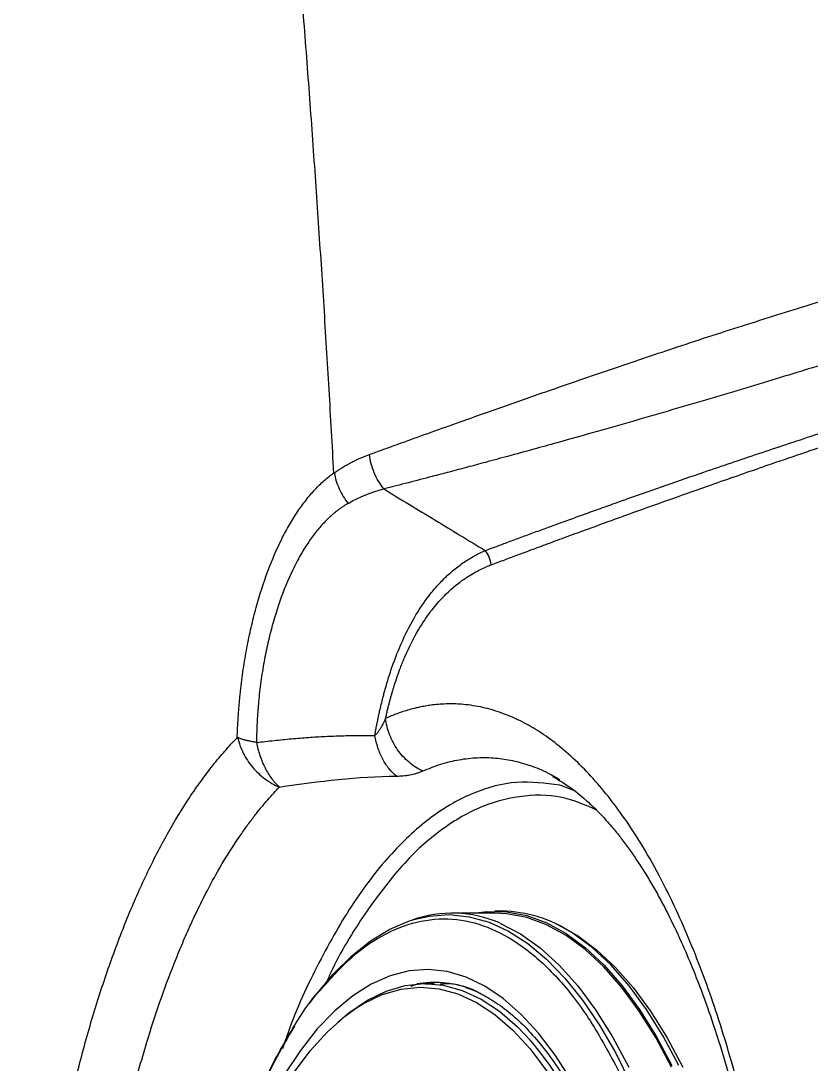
# Model space of a CAD drawing. Extents: x 525 to 609, y 649 to 778.
# Drawn here: x 595.506 to 598.67, y 697.951 to 702.129 of the extents above; entities that cross this region are included whole.
import ezdxf

# ---------------------------------------------------------------- set-up
doc = ezdxf.new("R2010")
doc.units = 0
doc.header["$MEASUREMENT"] = 0
doc.layers.add('1', color=4, linetype='Continuous')

# ---------------------------------------------------------------- blocks, each defined once
blk = doc.blocks.new('JETSETTER')
at = {"layer": '1', "color": 3, "linetype": 'Continuous', "lineweight": 25}
for p, q in [((72.5966, 29.9208), (72.536, 29.9438)), ((72.2766, 29.432), (72.1054, 29.432)), ((72.3045, 29.4399), (72.2766, 29.4399)), ((72.0331, 29.1502), (71.9898, 29.1494))]:
    blk.add_line(p, q, dxfattribs=at)
at = {"layer": '1', "color": 3, "linetype": 'Continuous', "lineweight": 25, "flags": 128}
for points in [[(71.9519, 29.406), (72.0143, 29.4201), (72.0941, 29.4256), (72.1739, 29.4172), (72.2531, 29.395), (72.3315, 29.3591), (72.4085, 29.3096), (72.4839, 29.2468), (72.5571, 29.1711), (72.6278, 29.0829), (72.6956, 28.9826), (72.7602, 28.8707), (72.8211, 28.748)], [(72.1916, 29.432), (72.2447, 29.4388), (72.3249, 29.4373), (72.4049, 29.4219), (72.4842, 29.3927), (72.5624, 29.3497), (72.6391, 29.2932), (72.7138, 29.2236), (72.7862, 29.1411), (72.8559, 29.0463), (72.9225, 28.9396), (72.9856, 28.8215)], [(72.9835, 28.8155), (72.9205, 28.9332), (72.8541, 29.0396), (72.7847, 29.1342), (72.7125, 29.2164), (72.638, 29.2858), (72.5615, 29.3421), (72.4836, 29.385), (72.4045, 29.4141), (72.3248, 29.4295), (72.2766, 29.432)], [(71.5342, 29.0693), (71.5584, 29.102), (71.6296, 29.1877), (71.7033, 29.2608), (71.779, 29.3208), (71.8564, 29.3675), (71.935, 29.4007), (71.9519, 29.406)], [(72.2959, 29.3922), (72.2993, 29.3908), (72.3793, 29.3491), (72.4578, 29.2932), (72.5343, 29.2235), (72.6084, 29.1404), (72.6797, 29.0444), (72.7478, 28.9359), (72.8123, 28.8155)], [(72.5236, 29.3873), (72.5297, 29.3846), (72.6076, 29.3417), (72.684, 29.2854), (72.7585, 29.216), (72.8307, 29.1338), (72.9001, 29.0392), (72.9665, 28.9329), (73.0295, 28.8152)], [(73.0136, 28.8215), (72.9504, 28.9396), (72.8839, 29.0463), (72.8142, 29.1411), (72.7418, 29.2236), (72.667, 29.2932), (72.5904, 29.3497), (72.5833, 29.3542)], [(72.6432, 28.6504), (72.5827, 28.762), (72.5187, 28.8622), (72.4518, 28.9505), (72.3822, 29.0264), (72.3104, 29.0894), (72.2368, 29.139), (72.1618, 29.1752), (72.0858, 29.1975), (72.0094, 29.206), (71.9329, 29.2005), (71.8568, 29.1811), (71.7815, 29.1479), (71.7076, 29.1011), (71.6353, 29.041), (71.5652, 28.9678), (71.4977, 28.8821), (71.4331, 28.7844), (71.3912, 28.7117)], [(71.6476, 28.9948), (71.6925, 29.0329), (71.7661, 29.0831), (71.8411, 29.1193), (71.9171, 29.1415), (71.9936, 29.1494), (72.0701, 29.143), (72.1462, 29.1224), (72.2214, 29.0876), (72.2951, 29.0388), (72.3671, 28.9765), (72.4194, 28.9212)], [(71.7186, 29.0494), (71.7507, 29.0694), (71.8253, 29.1055), (71.9008, 29.1275), (71.9768, 29.1354), (72.0529, 29.129), (72.1285, 29.1085), (72.2032, 29.0739), (72.2765, 29.0254), (72.3481, 28.9635), (72.4173, 28.8883), (72.4839, 28.8005), (72.5474, 28.7005), (72.6074, 28.589)], [(71.4709, 28.7905), (71.5372, 28.8797), (71.6062, 28.9562), (71.6775, 29.0195), (71.7186, 29.0494)]]:
    blk.add_lwpolyline(points, dxfattribs=at)
at = {"layer": '1', "color": 3, "linetype": 'Continuous', "lineweight": 25}
for centre, radius, start, end in [((72.1057, 28.9536), 0.4781, 66.5537, 109.5278), ((72.2968, 28.9185), 0.5214, 56.6684, 89.1523), ((72.0353, 28.7344), 0.4197, 71.1362, 99.7718), ((73.3654, 27.8199), 2.2183, 148.5047, 156.7602), ((71.3076, 27.9714), 1.4623, 25.4469, 40.5065)]:
    blk.add_arc(centre, radius, start, end, dxfattribs=at)
for points, knots in [([(71.6318, 31.1943), (71.6287, 31.2501), (71.6226, 31.3616), (71.6129, 31.5288), (71.6029, 31.6958), (71.5926, 31.8626), (71.5819, 32.0291), (71.5709, 32.1955), (71.5595, 32.3616), (71.5478, 32.5275), (71.5358, 32.6933), (71.5235, 32.8587), (71.5108, 33.024), (71.4978, 33.1891), (71.4844, 33.3539), (71.4708, 33.5185), (71.4568, 33.6829), (71.4424, 33.8471), (71.4278, 34.011), (71.4128, 34.1747), (71.3975, 34.3382), (71.3819, 34.5015), (71.366, 34.6645), (71.3497, 34.8273), (71.3331, 34.9899), (71.3162, 35.1522), (71.299, 35.3144), (71.2815, 35.4762), (71.2636, 35.6379), (71.2455, 35.7993), (71.227, 35.9604), (71.2082, 36.1214), (71.1955, 36.2285), (71.1891, 36.2821)], [0, 0, 0, 0, 0.032806, 0.065575, 0.098309, 0.131007, 0.163669, 0.196295, 0.228885, 0.261438, 0.293955, 0.326436, 0.35888, 0.391288, 0.423659, 0.455993, 0.488291, 0.520552, 0.552776, 0.584962, 0.617112, 0.649225, 0.681301, 0.713339, 0.745341, 0.777304, 0.809231, 0.84112, 0.872971, 0.904785, 0.936561, 0.968299, 1, 1, 1, 1]), ([(71.7744, 31.2684), (71.7916, 31.2746), (71.8241, 31.2864), (71.87, 31.303), (71.9354, 31.3267), (72.0243, 31.3586), (72.1623, 31.4078), (72.3234, 31.4649), (72.5317, 31.5377), (72.7606, 31.6162), (73.0217, 31.7042), (73.2413, 31.7754), (73.424, 31.8331), (73.5607, 31.8755), (73.6946, 31.9162), (73.8106, 31.9507), (73.9091, 31.9793), (73.9909, 32.0027), (74.044, 32.0174), (74.0702, 32.0247)], [0, 0, 0, 0, 0.01934, 0.036678, 0.052016, 0.093867, 0.138957, 0.21275, 0.285187, 0.391917, 0.498587, 0.622264, 0.685798, 0.750071, 0.814193, 0.877491, 0.91933, 0.960166, 1, 1, 1, 1]), ([(74.1314, 31.7962), (74.1165, 31.7916), (74.087, 31.7824), (74.0428, 31.7686), (73.9992, 31.755), (73.9562, 31.7416), (73.892, 31.7215), (73.8033, 31.6939), (73.6819, 31.6565), (73.5539, 31.6172), (73.3733, 31.5619), (73.1397, 31.4921), (72.8921, 31.419), (72.685, 31.3599), (72.5492, 31.3218), (72.4288, 31.2884), (72.3333, 31.2624), (72.2445, 31.2382), (72.1667, 31.2174), (72.0955, 31.1985), (72.017, 31.1778), (71.9298, 31.1552), (71.8647, 31.1386), (71.8318, 31.1302)], [0, 0, 0, 0, 0.024015, 0.04752, 0.070518, 0.093007, 0.11499, 0.170338, 0.228952, 0.296457, 0.357044, 0.485641, 0.614757, 0.676841, 0.74157, 0.777867, 0.818385, 0.851826, 0.878979, 0.905651, 0.93079, 0.965029, 1, 1, 1, 1]), ([(72.238, 30.8836), (72.253, 30.8892), (72.2842, 30.9008), (72.3321, 30.9186), (72.3828, 30.9374), (72.4363, 30.9571), (72.4924, 30.9776), (72.5511, 30.999), (72.6123, 31.0212), (72.676, 31.0441), (72.742, 31.0677), (72.8908, 31.1205), (73.091, 31.1903), (73.2987, 31.2608), (73.4456, 31.3097), (73.5804, 31.354), (73.7252, 31.4007), (73.8643, 31.4449), (73.9729, 31.4787), (74.0554, 31.504), (74.1237, 31.5244), (74.1834, 31.5421), (74.2223, 31.5533), (74.2417, 31.5589)], [0, 0, 0, 0, 0.019011, 0.039354, 0.061029, 0.084037, 0.108376, 0.134047, 0.16105, 0.189384, 0.219051, 0.250049, 0.392001, 0.500037, 0.554942, 0.614321, 0.708627, 0.785727, 0.843856, 0.892867, 0.928837, 0.964549, 1, 1, 1, 1]), ([(72.2618, 30.8265), (72.2756, 30.8317), (72.3063, 30.8432), (72.3566, 30.8621), (72.4157, 30.8841), (72.4832, 30.9091), (72.5589, 30.9371), (72.6426, 30.9677), (72.7339, 31.0009), (72.9051, 31.0628), (73.1134, 31.1368), (73.3775, 31.2288), (73.6039, 31.3063), (73.7797, 31.3656), (73.9184, 31.4121), (74.0189, 31.4455), (74.119, 31.4783), (74.1877, 31.5007), (74.2287, 31.5139), (74.2473, 31.5198)], [0, 0, 0, 0, 0.017565, 0.039042, 0.064432, 0.093733, 0.126946, 0.16407, 0.205105, 0.25005, 0.398348, 0.500038, 0.641434, 0.750013, 0.787144, 0.875009, 0.923846, 0.965509, 1, 1, 1, 1]), ([(71.6335, 31.1945), (71.6376, 31.1973), (71.6456, 31.2029), (71.6579, 31.2109), (71.6702, 31.2186), (71.6828, 31.226), (71.6954, 31.233), (71.7082, 31.2397), (71.7212, 31.2461), (71.7343, 31.2522), (71.7475, 31.2579), (71.7609, 31.2634), (71.7699, 31.2667), (71.7744, 31.2684)], [0, 0, 0, 0, 0.087151, 0.175011, 0.263594, 0.352916, 0.442991, 0.533832, 0.625453, 0.717868, 0.811089, 0.905129, 1, 1, 1, 1]), ([(71.8318, 31.1302), (71.8164, 31.1495), (71.8034, 31.1716), (71.7838, 31.2188), (71.7773, 31.2437), (71.7744, 31.2684)], [0, 0, 0, 0, 0.5, 0.5, 1, 1, 1, 1]), ([(71.2449, 30.134), (71.2451, 30.141), (71.2457, 30.155), (71.2466, 30.1759), (71.2478, 30.1967), (71.2491, 30.2174), (71.2506, 30.2381), (71.2522, 30.2587), (71.254, 30.2792), (71.256, 30.2996), (71.2606, 30.3431), (71.269, 30.409), (71.2833, 30.4945), (71.3005, 30.577), (71.3269, 30.6821), (71.3662, 30.8041), (71.4127, 30.9111), (71.4537, 30.9874), (71.4863, 31.0397), (71.5206, 31.0869), (71.5504, 31.1218), (71.5749, 31.1469), (71.5936, 31.1642), (71.6125, 31.1802), (71.6254, 31.1896), (71.6318, 31.1942)], [0, 0, 0, 0, 0.013726, 0.027456, 0.041195, 0.054947, 0.068718, 0.082511, 0.096331, 0.110184, 0.124074, 0.185336, 0.247274, 0.308638, 0.370767, 0.495047, 0.620324, 0.683269, 0.746493, 0.80983, 0.873164, 0.904991, 0.936718, 0.968377, 1, 1, 1, 1]), ([(71.6336, 31.1944), (71.6374, 31.1729), (71.6441, 31.1511), (71.6628, 31.1097), (71.6748, 31.0899), (71.6886, 31.0722)], [0, 0, 0, 0, 0.5, 0.5, 1, 1, 1, 1]), ([(71.8318, 31.1302), (71.9005, 31.0885), (72.0361, 31.0064), (72.1713, 30.9241), (72.238, 30.8836)], [0, 0, 0, 0, 0.5065415, 1, 1, 1, 1]), ([(71.6887, 31.0722), (71.6854, 31.0703), (71.6789, 31.0665), (71.6694, 31.0604), (71.6599, 31.0539), (71.6506, 31.0472), (71.6413, 31.0401), (71.6322, 31.0327), (71.6232, 31.0249), (71.6054, 31.0088), (71.5795, 30.9822), (71.5466, 30.9414), (71.5155, 30.8957), (71.4766, 30.8283), (71.4324, 30.7323), (71.3949, 30.621), (71.3698, 30.5246), (71.3538, 30.4486), (71.3406, 30.3697), (71.3327, 30.3039), (71.3282, 30.2535), (71.3257, 30.2193), (71.3239, 30.1848), (71.3226, 30.1501), (71.3223, 30.1268), (71.3222, 30.1151)], [0, 0, 0, 0, 0.016173, 0.032321, 0.04845, 0.064561, 0.080659, 0.096747, 0.112829, 0.128909, 0.192917, 0.256592, 0.320015, 0.38294, 0.507757, 0.631152, 0.692762, 0.753615, 0.815077, 0.876004, 0.90086, 0.925659, 0.95043, 0.975201, 1, 1, 1, 1]), ([(71.7959, 30.1426), (71.797, 30.149), (71.7992, 30.1616), (71.8028, 30.1803), (71.8064, 30.1989), (71.8102, 30.2173), (71.8142, 30.2355), (71.8183, 30.2535), (71.8225, 30.2714), (71.8269, 30.289), (71.8314, 30.3065), (71.8361, 30.3238), (71.8436, 30.3507), (71.8545, 30.3864), (71.8691, 30.4297), (71.8846, 30.471), (71.9117, 30.5356), (71.9534, 30.6179), (71.9982, 30.6845), (72.0309, 30.7251), (72.0492, 30.7461), (72.0681, 30.766), (72.0875, 30.7847), (72.1074, 30.8024), (72.1279, 30.8189), (72.1489, 30.8342), (72.1705, 30.8484), (72.1925, 30.8614), (72.2151, 30.8733), (72.2303, 30.8801), (72.238, 30.8836)], [0, 0, 0, 0, 0.014745, 0.029495, 0.044255, 0.059029, 0.073822, 0.088638, 0.103481, 0.118358, 0.13327, 0.148224, 0.163224, 0.204053, 0.244776, 0.285249, 0.326445, 0.446408, 0.571583, 0.60728, 0.643553, 0.680429, 0.717935, 0.756094, 0.79493, 0.834465, 0.874721, 0.915716, 0.95747, 1, 1, 1, 1]), ([(72.2618, 30.8265), (72.2607, 30.8366), (72.2581, 30.847), (72.2499, 30.8665), (72.2444, 30.8756), (72.238, 30.8836)], [0, 0, 0, 0, 0.5, 0.5, 1, 1, 1, 1]), ([(71.8392, 30.2117), (71.8405, 30.2175), (71.843, 30.2288), (71.8469, 30.2454), (71.8508, 30.2612), (71.8547, 30.2763), (71.8585, 30.2908), (71.8624, 30.3046), (71.8662, 30.3177), (71.8699, 30.3303), (71.8802, 30.3635), (71.8952, 30.4069), (71.9265, 30.4843), (71.9663, 30.5625), (72.0167, 30.6377), (72.0723, 30.7033), (72.122, 30.7476), (72.1659, 30.7782), (72.1933, 30.7948), (72.2183, 30.8079), (72.2409, 30.8183), (72.2551, 30.8238), (72.2618, 30.8265)], [0, 0, 0, 0, 0.015777, 0.031062, 0.045862, 0.060187, 0.074044, 0.087438, 0.100376, 0.112861, 0.124899, 0.200696, 0.24982, 0.387792, 0.500346, 0.597375, 0.749887, 0.810046, 0.86517, 0.915211, 0.960151, 1, 1, 1, 1]), ([(71.8391, 23.4205), (71.8443, 23.4182), (71.8546, 23.4137), (71.8701, 23.4074), (71.8857, 23.4016), (71.9012, 23.3961), (71.9167, 23.3911), (71.9322, 23.3865), (71.9477, 23.3823), (71.9632, 23.3786), (71.9786, 23.3752), (72.0123, 23.3688), (72.0694, 23.3619), (72.1534, 23.3629), (72.2332, 23.3763), (72.3085, 23.399), (72.3778, 23.4285), (72.527, 23.513), (72.6715, 23.6492), (72.8043, 23.8301), (72.8898, 23.9631), (72.9908, 24.1512), (73.0828, 24.3657), (73.1502, 24.5516), (73.2172, 24.7587), (73.2875, 25.0206), (73.346, 25.2998), (73.3835, 25.5173), (73.4071, 25.6775), (73.4298, 25.8583), (73.4561, 26.1148), (73.4773, 26.4458), (73.4834, 26.7608), (73.4807, 27.0019), (73.4724, 27.2544), (73.4519, 27.5681), (73.4185, 27.8692), (73.3837, 28.1061), (73.3424, 28.3472), (73.282, 28.629), (73.2108, 28.8888), (73.15, 29.0766), (73.0825, 29.2631), (73.0137, 29.4246), (72.9355, 29.582), (72.8538, 29.7281), (72.7613, 29.8632), (72.6701, 29.9721), (72.599, 30.0453), (72.5272, 30.1078), (72.4569, 30.1582), (72.3834, 30.2007), (72.3078, 30.2337), (72.2283, 30.2569), (72.1562, 30.2681), (72.0891, 30.2706), (72.0399, 30.2672), (72.0035, 30.262), (71.9815, 30.2579), (71.9581, 30.2527), (71.9342, 30.2465), (71.9089, 30.2387), (71.8851, 30.2305), (71.8619, 30.2216), (71.8467, 30.2149), (71.8392, 30.2117)], [0, 0, 0, 0, 0.003134, 0.006263, 0.00939, 0.012512, 0.015632, 0.018747, 0.02186, 0.024969, 0.028075, 0.031178, 0.045229, 0.062469, 0.08194, 0.09369, 0.108634, 0.124853, 0.187315, 0.202885, 0.218482, 0.249769, 0.281041, 0.296619, 0.312206, 0.347259, 0.37477, 0.390313, 0.405939, 0.417015, 0.437226, 0.471417, 0.499678, 0.515023, 0.530959, 0.562256, 0.59342, 0.608069, 0.624694, 0.65836, 0.687165, 0.702781, 0.718432, 0.749737, 0.761435, 0.780926, 0.812173, 0.827829, 0.843491, 0.859664, 0.874688, 0.888454, 0.90593, 0.921598, 0.937248, 0.949724, 0.962231, 0.966937, 0.97163, 0.975498, 0.981087, 0.986001, 0.990791, 0.995457, 1, 1, 1, 1]), ([(71.8392, 30.2117), (71.8381, 30.2093), (71.8353, 30.2032), (71.8295, 30.1911), (71.8233, 30.1794), (71.8162, 30.1677), (71.8113, 30.1605), (71.8043, 30.1514), (71.7994, 30.1463), (71.7959, 30.1426)], [0, 0, 0, 0, 0.0973047, 0.2499569, 0.5000741, 0.5858205, 0.7496058, 0.8199908, 1, 1, 1, 1]), ([(71.9866, 30.0004), (71.9681, 30.0093), (71.9498, 30.0211), (71.9159, 30.0501), (71.9004, 30.0673), (71.8739, 30.1052), (71.863, 30.126), (71.8469, 30.1687), (71.8417, 30.1905), (71.8392, 30.2117)], [0, 0, 0, 0, 0.25, 0.25, 0.5, 0.5, 0.75, 0.75, 1, 1, 1, 1]), ([(71.2445, 23.4981), (71.2398, 23.503), (71.2303, 23.5128), (71.2163, 23.5279), (71.2023, 23.5434), (71.1884, 23.5592), (71.1746, 23.5754), (71.1608, 23.592), (71.1472, 23.609), (71.1336, 23.6263), (71.1201, 23.644), (71.1066, 23.6621), (71.0933, 23.6805), (71.08, 23.6993), (71.0669, 23.7184), (71.0277, 23.7767), (70.9646, 23.8804), (70.8816, 24.0414), (70.804, 24.2174), (70.7321, 24.4074), (70.6662, 24.6099), (70.6068, 24.8238), (70.554, 25.0485), (70.5078, 25.283), (70.4682, 25.5259), (70.4357, 25.775), (70.4104, 26.0293), (70.3923, 26.288), (70.3814, 26.5499), (70.3777, 26.8134), (70.3811, 27.0767), (70.392, 27.3391), (70.4102, 27.5992), (70.4356, 27.855), (70.4681, 28.1049), (70.5077, 28.3476), (70.554, 28.5825), (70.6069, 28.8076), (70.6663, 29.0218), (70.7321, 29.2241), (70.804, 29.414), (70.8817, 29.5902), (70.9648, 29.7514), (71.031, 29.8604), (71.0767, 29.9278), (71.1, 29.9607), (71.1235, 29.9924), (71.1472, 30.023), (71.1712, 30.0525), (71.1955, 30.0808), (71.22, 30.1082), (71.2366, 30.1254), (71.2449, 30.134)], [0, 0, 0, 0, 0.004469, 0.008938, 0.013407, 0.017876, 0.022347, 0.026819, 0.031294, 0.035771, 0.040252, 0.044736, 0.049224, 0.053718, 0.058216, 0.062721, 0.094045, 0.125245, 0.156417, 0.187731, 0.219014, 0.250107, 0.281173, 0.312485, 0.343771, 0.37497, 0.406013, 0.437204, 0.468436, 0.499687, 0.530929, 0.562072, 0.593506, 0.624898, 0.656028, 0.687314, 0.718629, 0.749828, 0.780949, 0.812133, 0.843418, 0.874678, 0.90595, 0.937168, 0.945049, 0.952917, 0.960774, 0.968623, 0.976468, 0.984311, 0.992154, 1, 1, 1, 1]), ([(71.3222, 30.1151), (71.3195, 30.1156), (71.3141, 30.1165), (71.3064, 30.1179), (71.2988, 30.1195), (71.2913, 30.1211), (71.2842, 30.1228), (71.2772, 30.1245), (71.2705, 30.1263), (71.2641, 30.1282), (71.2581, 30.1301), (71.2523, 30.1321), (71.2489, 30.1335), (71.2471, 30.1342)], [0, 0, 0, 0, 0.084336, 0.169642, 0.256057, 0.343705, 0.432702, 0.52315, 0.615143, 0.708761, 0.804072, 0.901136, 1, 1, 1, 1]), ([(71.2471, 30.1342), (71.2517, 30.1133), (71.2592, 30.0925), (71.2791, 30.0528), (71.2916, 30.0339), (71.3208, 29.9992), (71.3374, 29.9835), (71.3737, 29.9564), (71.3933, 29.9451), (71.4136, 29.9363)], [0, 0, 0, 0, 0.25, 0.25, 0.5, 0.5, 0.75, 0.75, 1, 1, 1, 1]), ([(71.3222, 30.1151), (71.3339, 30.1165), (71.3573, 30.1194), (71.3923, 30.1232), (71.427, 30.1268), (71.4616, 30.13), (71.4959, 30.1329), (71.53, 30.1354), (71.5639, 30.1376), (71.5976, 30.1395), (71.6311, 30.1409), (71.6644, 30.142), (71.6976, 30.1428), (71.7305, 30.1431), (71.7633, 30.1431), (71.7851, 30.1428), (71.7959, 30.1426)], [0, 0, 0, 0, 0.072877, 0.145535, 0.217974, 0.290191, 0.362185, 0.433955, 0.505501, 0.576821, 0.647915, 0.718783, 0.789426, 0.859842, 0.930033, 1, 1, 1, 1]), ([(71.8824, 29.9806), (71.8722, 29.9886), (71.8624, 29.9984), (71.844, 30.0211), (71.8354, 30.0341), (71.8203, 30.0623), (71.8138, 30.0776), (71.8031, 30.1095), (71.7989, 30.126), (71.7959, 30.1426)], [0, 0, 0, 0, 0.25, 0.25, 0.5, 0.5, 0.75, 0.75, 1, 1, 1, 1]), ([(71.3222, 30.1151), (71.3255, 30.0976), (71.3301, 30.0799), (71.3417, 30.0454), (71.3487, 30.0286), (71.3647, 29.9973), (71.3737, 29.9828), (71.3929, 29.957), (71.4031, 29.9457), (71.4136, 29.9363)], [0, 0, 0, 0, 0.25, 0.25, 0.5, 0.5, 0.75, 0.75, 1, 1, 1, 1]), ([(71.9866, 30.0004), (72.0111, 30.0103), (72.0601, 30.0302), (72.1338, 30.0475), (72.207, 30.0558), (72.2782, 30.0542), (72.3484, 30.0438), (72.4185, 30.0239), (72.4819, 29.9987), (72.5213, 29.9754), (72.537, 29.9661)], [0, 0, 0, 0, 0.132777, 0.264802, 0.39608, 0.526619, 0.649087, 0.777418, 0.911624, 1, 1, 1, 1]), ([(71.8824, 29.9806), (71.8851, 29.9806), (71.8915, 29.9808), (71.9024, 29.9814), (71.916, 29.9825), (71.9298, 29.9844), (71.9426, 29.9867), (71.9547, 29.9894), (71.967, 29.9929), (71.9779, 29.9967), (71.9841, 29.9993), (71.9866, 30.0004)], [0, 0, 0, 0, 0.058417, 0.142369, 0.251392, 0.387415, 0.500548, 0.610866, 0.750678, 0.900305, 1, 1, 1, 1]), ([(72.536, 29.9438), (72.4786, 29.9513), (72.3636, 29.9663), (72.1915, 29.9205), (72.0234, 29.8255), (71.862, 29.6778), (71.7097, 29.4822), (71.5709, 29.2379), (71.4759, 29.0374), (71.4332, 28.9096), (71.4264, 28.889)], [0, 0, 0, 0, 0.139045, 0.27809, 0.417135, 0.55618, 0.695224, 0.834269, 0.973314, 1, 1, 1, 1]), ([(72.5079, 29.9792), (72.534, 29.9638), (72.5816, 29.9358), (72.6461, 29.8816), (72.6984, 29.8302), (72.7397, 29.784), (72.775, 29.7408), (72.8064, 29.6993), (72.8377, 29.6546), (72.8691, 29.6069), (72.9002, 29.556), (72.9307, 29.5026), (72.9696, 29.4296), (73.0138, 29.3386), (73.0613, 29.2291), (73.1067, 29.1136), (73.1555, 28.9757), (73.207, 28.8101), (73.2576, 28.6228), (73.3021, 28.4319), (73.3396, 28.2438), (73.3697, 28.0684), (73.3934, 27.9078), (73.4142, 27.7434), (73.433, 27.5645), (73.4497, 27.3556), (73.4621, 27.1222), (73.4682, 26.8601), (73.4651, 26.5725), (73.4509, 26.2763), (73.4269, 25.9919), (73.3965, 25.7365), (73.3625, 25.5131), (73.3258, 25.3112), (73.284, 25.1152), (73.2334, 24.9114), (73.1724, 24.7029), (73.1032, 24.503), (73.0295, 24.323), (72.9621, 24.1843), (72.9037, 24.08), (72.8559, 24.0031), (72.8147, 23.9436), (72.7774, 23.8942), (72.7401, 23.8485), (72.6943, 23.7979), (72.6399, 23.7456), (72.5769, 23.6944), (72.5318, 23.668), (72.5078, 23.654)], [0, 0, 0, 0, 0.028395, 0.051827, 0.070256, 0.084964, 0.095889, 0.106843, 0.117858, 0.128935, 0.140075, 0.15126, 0.162052, 0.183137, 0.201541, 0.218152, 0.238649, 0.264041, 0.288958, 0.314574, 0.337989, 0.359192, 0.378171, 0.394921, 0.416464, 0.439459, 0.465385, 0.494267, 0.526092, 0.560367, 0.592796, 0.622247, 0.648715, 0.672217, 0.696149, 0.723022, 0.752795, 0.783323, 0.812881, 0.841452, 0.859508, 0.876565, 0.892804, 0.903169, 0.916557, 0.932953, 0.952339, 0.974696, 1, 1, 1, 1]), ([(71.4135, 23.6958), (71.4091, 23.7005), (71.4002, 23.7097), (71.3869, 23.7241), (71.3738, 23.7388), (71.3607, 23.7538), (71.3477, 23.7691), (71.3348, 23.7848), (71.322, 23.8008), (71.3093, 23.8171), (71.2967, 23.8338), (71.2842, 23.8508), (71.2718, 23.8681), (71.2594, 23.8857), (71.2472, 23.9037), (71.235, 23.922), (71.223, 23.9406), (71.203, 23.9721), (71.1755, 24.0178), (71.1436, 24.0746), (71.11, 24.1383), (71.057, 24.2462), (70.9967, 24.387), (70.9305, 24.5669), (70.8741, 24.7426), (70.8187, 24.944), (70.7696, 25.1557), (70.7124, 25.4495), (70.6566, 25.8356), (70.6229, 26.2414), (70.6095, 26.5688), (70.606, 26.8278), (70.61, 27.0961), (70.6275, 27.4707), (70.6626, 27.8385), (70.715, 28.1904), (70.7627, 28.4448), (70.8183, 28.6877), (70.8766, 28.898), (70.9351, 29.0784), (70.9827, 29.2066), (71.0227, 29.3044), (71.0516, 29.3707), (71.0835, 29.4394), (71.1234, 29.52), (71.1826, 29.6281), (71.2397, 29.7186), (71.2874, 29.7858), (71.315, 29.8223), (71.3414, 29.8554), (71.3666, 29.8852), (71.3905, 29.912), (71.406, 29.9284), (71.4136, 29.9363)], [0, 0, 0, 0, 0.0045, 0.008996, 0.01349, 0.017981, 0.022469, 0.026954, 0.031438, 0.035918, 0.040397, 0.044874, 0.049349, 0.053822, 0.058294, 0.062764, 0.067233, 0.071701, 0.08514, 0.098572, 0.108941, 0.12528, 0.163848, 0.187779, 0.218901, 0.250168, 0.281311, 0.312562, 0.375017, 0.437224, 0.469458, 0.499725, 0.535341, 0.571089, 0.642688, 0.678347, 0.714093, 0.749801, 0.785372, 0.812147, 0.83892, 0.85233, 0.865738, 0.876473, 0.89251, 0.91469, 0.94614, 0.956471, 0.96626, 0.975507, 0.984213, 0.992377, 1, 1, 1, 1]), ([(72.6814, 29.8456), (72.6429, 29.8624), (72.5486, 29.9035), (72.3958, 29.9082), (72.2269, 29.8679), (72.0618, 29.7726), (71.9024, 29.6305), (71.8045, 29.4955), (71.7555, 29.4281)], [0, 0, 0, 0, 0.12185, 0.29748, 0.47311, 0.64874, 0.824369, 1, 1, 1, 1]), ([(71.5754, 29.1211), (71.6181, 29.1688), (71.7038, 29.2645), (71.8409, 29.356), (71.9816, 29.4071), (72.124, 29.4131), (72.2654, 29.375), (72.4037, 29.2934), (72.536, 29.1688), (72.6613, 29.0065), (72.736, 28.8673), (72.7733, 28.7977)], [0, 0, 0, 0, 0.110666, 0.221833, 0.333, 0.444166, 0.555333, 0.6665, 0.777667, 0.888833, 1, 1, 1, 1]), ([(71.7555, 29.4281), (71.7078, 29.3549), (71.6527, 29.2705), (71.6058, 29.1627), (71.5995, 29.1484)], [0, 0, 0, 0, 0.8669219, 1, 1, 1, 1]), ([(71.2436, 28.4914), (71.2755, 28.5751), (71.3393, 28.7425), (71.4522, 28.9485), (71.5316, 29.0756), (71.5752, 29.1209), (71.5754, 29.1211)], [0, 0, 0, 0, 0.332834, 0.665667, 0.998502, 1, 1, 1, 1]), ([(71.9411, 29.1393), (71.9475, 29.1418), (71.9707, 29.1509), (71.9943, 29.1496), (72.0115, 29.1486)], [0, 0, 0, 0, 0.274534, 1, 1, 1, 1]), ([(72.2416, 29.0966), (72.2286, 29.1042), (72.1761, 29.1347), (72.1138, 29.151), (72.0652, 29.1476), (72.0573, 29.1471)], [0, 0, 0, 0, 0.216218, 0.871533, 1, 1, 1, 1]), ([(72.1608, 29.133), (72.1618, 29.1327), (72.1854, 29.1269), (72.2315, 29.1041), (72.2983, 29.0637), (72.3639, 29.0102), (72.4278, 28.9457), (72.4898, 28.87), (72.5495, 28.7833), (72.6003, 28.6978), (72.6303, 28.6391), (72.6421, 28.6159)], [0, 0, 0, 0, 0.005783, 0.139053, 0.270551, 0.400632, 0.529842, 0.658625, 0.78727, 0.915909, 1, 1, 1, 1])]:
    blk.add_open_spline(points, degree=3, knots=knots, dxfattribs=at)
for points in [[(71.6886, 31.0723), (71.7354, 31.0993), (71.7833, 31.1178), (71.8318, 31.1302)], [(71.4136, 29.9363), (71.5736, 29.9619), (71.7289, 29.9778), (71.8824, 29.9806)]]:
    blk.add_open_spline(points, degree=3, dxfattribs=at)

msp = doc.modelspace()

# ---------------------------------------------------------------- block references
at = {"layer": '1'}
msp.add_blockref('JETSETTER', (525.1273, 669.1243), dxfattribs=at)

doc.saveas('drawing.dxf')
